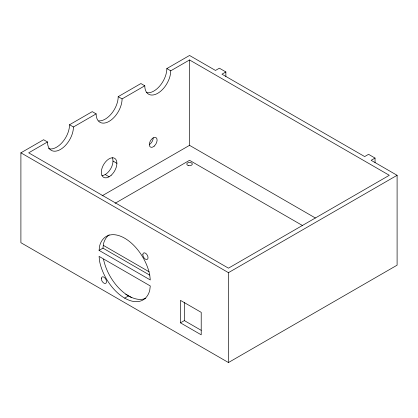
<?xml version="1.0" encoding="UTF-8"?>
<svg xmlns="http://www.w3.org/2000/svg" width="418" height="418" viewBox="0 0 418 418"><rect width="100%" height="100%" fill="white"/><g stroke="black" fill="none" stroke-linecap="round" stroke-linejoin="round"><path stroke-width="0.63" d="M99.076 250.392L99.62 245.946A36.69 21.182 60 0 1 124.679 238.208A36.69 21.182 60 0 1 149.738 274.882L150.281 279.955L99.076 250.392L102.969 248.14L103.512 243.699A36.69 21.182 60 0 1 109.192 234.811M375.045 162.633L375.045 158.072L371.153 160.319L397.1 175.299L397.1 265.174L228.458 362.537L20.9 242.701L20.9 152.826L43.603 139.722L47.495 141.968A18.345 10.591 -60 0 0 60.464 149.456A18.345 10.591 -60 0 0 73.437 126.988L96.14 113.884A18.345 10.591 -60 0 0 109.114 121.372A18.345 10.591 -60 0 0 122.087 98.904L144.785 85.794A18.345 10.591 -60 0 0 157.758 93.287A18.345 10.591 -60 0 0 170.732 70.82L189.542 59.957L389.315 175.299L228.458 268.168L28.685 152.826L47.495 141.968M48.41 148.583A18.345 10.591 -60 0 0 62.157 142.528A18.345 10.591 -60 0 0 69.545 124.742L92.247 111.637L96.14 113.884M98.737 120.865A18.345 10.591 -60 0 0 118.195 96.657L140.897 83.548L144.785 85.794M146.243 92.582A18.345 10.591 -60 0 0 159.76 86.003A18.345 10.591 -60 0 0 166.839 68.568L189.542 55.463L215.484 70.443L219.377 68.197L225.866 71.943L225.866 76.504M225.866 71.943L221.974 74.19L364.668 156.572L368.561 154.326L375.045 158.072M102.055 195.849L189.542 145.339L315.386 217.997M115.091 203.3L189.542 160.319L302.527 225.548M124.679 298.128A36.69 21.182 60 0 0 149.738 290.39L150.281 285.943L99.076 256.38L99.62 261.454A36.69 21.182 60 0 0 124.679 298.128L128.572 295.881M20.9 152.826L228.458 272.661L397.1 175.299M180.461 322.842L201.215 334.823L201.215 312.356L180.461 300.375L180.461 322.842L184.354 320.596L201.183 330.309M166.839 68.568L170.732 70.82M118.195 96.657L122.087 98.904M69.545 124.742L73.437 126.988M113.006 161.066L116.894 163.313M105.221 174.546L109.114 176.793M103.298 245.335L149.054 271.757M102.969 248.14L149.67 275.107M125.75 294.251L131.393 297.506M228.458 272.661L228.458 362.537M189.542 59.957L189.542 145.339M184.354 302.622L184.354 320.596M112.275 157.69A11.009 6.354 -60 0 1 110.723 168.736A11.009 6.354 -60 0 1 101.929 175.607M153.218 137.851A5.502 3.177 -60 0 1 149.325 144.591M145.825 298.259A36.69 21.182 60 0 1 103.512 259.207M142.841 254.687A3.668 2.116 60 0 0 146.734 259.526A3.668 2.116 60 0 0 146.734 254.337A3.668 2.116 60 0 0 142.841 254.687M101.328 278.654A3.668 2.116 60 0 0 105.221 283.493A3.668 2.116 60 0 0 105.221 278.304A3.668 2.116 60 0 0 101.328 278.654M154.226 146.101A5.502 3.177 -60 0 0 155.971 137.574A5.502 3.177 -60 0 0 149.461 143.348A5.502 3.177 -60 0 0 154.226 146.101M111.125 175.325A11.009 6.354 -60 0 0 114.616 158.276A11.009 6.354 -60 0 0 101.595 169.823A11.009 6.354 -60 0 0 111.125 175.325M188.168 165.439A2.754 1.588 0 0 0 192.296 164.065A2.754 1.588 0 0 0 188.168 162.686A2.754 1.588 0 0 0 188.168 165.439"/></g></svg>
